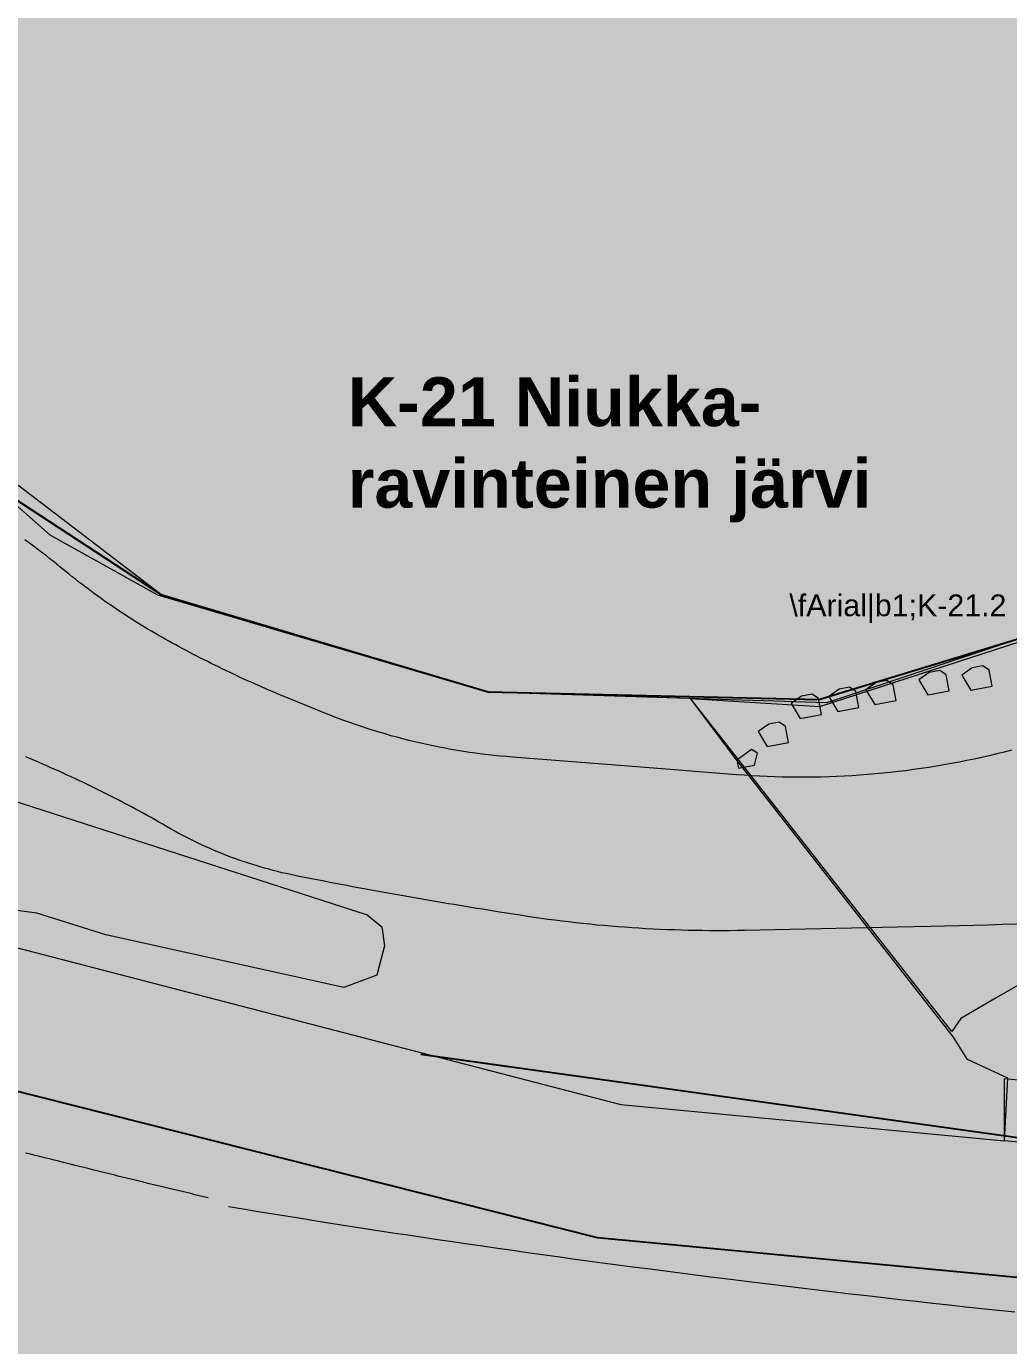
# Model space of a CAD drawing. Header units: metres. Extents: x 68582 to 69192, y 19191 to 19633.
# Drawn here: x 68796.26 to 68814.47, y 19409.49 to 19433.94 of the extents above; entities that cross this region are included whole.
import ezdxf

# ---------------------------------------------------------------- set-up
doc = ezdxf.new("R2010")
doc.units = ezdxf.units.M
doc.layers.get('0').update_dxf_attribs({"lineweight": 15})
doc.layers.add('None', color=7, linetype='Continuous', lineweight=5)
doc.styles.add('Arial', font='arial.ttf')

msp = doc.modelspace()

# ---------------------------------------------------------------- hatches: boundary and pattern name
at = {"true_color": 0xd1f0d1, "transparency": 33554687}
msp.add_hatch(color=254, dxfattribs=at).paths.add_polyline_path([(68588.122, 19191.443), (69192.296, 19191.443), (69192.296, 19628.232), (68588.122, 19628.232)], flags=0)
at = {"true_color": 0xffffff, "transparency": 33554687}
for points in [[(68808.569, 19421.48), (68810.969, 19421.334), (68817.46, 19423.44), (68821.08, 19426.27), (68819.7, 19431.4), (68816.1, 19439.6), (68820.697, 19440.086), (68821.08, 19439.982), (68821.624, 19440.203), (68821.921, 19440.66), (68823.518, 19444.501), (68825, 19444.618), (68828.442, 19443.091), (68830.454, 19442.168), (68827.992, 19439.791), (68827.326, 19437.472), (68827.898, 19434.103), (68828.007, 19433.869), (68828.715, 19433.53), (68829.106, 19433.484), (68834.33, 19439.275), (68837.091, 19440.59), (68840.808, 19441.718), (68841.8, 19439), (68839.7, 19438.1), (68835.6, 19434.8), (68834.7, 19432.8), (68835.1, 19431), (68840.496, 19425.49), (68838.219, 19423.58), (68835.136, 19420.991), (68832.917, 19423.183), (68831.316, 19424.433), (68830.601, 19424.494), (68827.702, 19423.479), (68826.712, 19422.889), (68825.308, 19422.423), (68824.014, 19421.885), (68823.664, 19421.359), (68822.141, 19420.424), (68820.711, 19419.916), (68819.817, 19419.384), (68819.464, 19419.002), (68819.569, 19416.869), (68820.647, 19414.953), (68821.216, 19414.438), (68820.68, 19412.69), (68816.445, 19413.091), (68814.393, 19413.286), (68814.393, 19414.438), (68814.835, 19414.4), (68816.131, 19414.699), (68817.336, 19415.42), (68817.343, 19415.689), (68816.502, 19416.568), (68816.173, 19416.858), (68815.855, 19416.858), (68815.193, 19416.486), (68814.237, 19415.934), (68813.581, 19415.555), (68813.417, 19415.309)], [(68776.97, 19421.199), (68776.59, 19421.805), (68776.586, 19424.097), (68776.764, 19424.485), (68777.001, 19424.716), (68777.212, 19424.762), (68782.466, 19423.486), (68785.429, 19422.167), (68788.772, 19421.82), (68790.41, 19421.611), (68792.942, 19420.329), (68795.411, 19419.783), (68802.099, 19417.627), (68802.577, 19417.476), (68802.852, 19417.252), (68802.9, 19416.9), (68802.754, 19416.357), (68802.148, 19416.125), (68797.732, 19417.101), (68796.455, 19417.506), (68793.5, 19417.9), (68792.712, 19417.737), (68807.28, 19413.96), (68814.393, 19413.286), (68814.451, 19414.447), (68813.708, 19414.791), (68813.445, 19415.204), (68809.432, 19420.338), (68808.569, 19421.48), (68804.8, 19421.6), (68798.77, 19423.4), (68789.39, 19430.56), (68786.129, 19431.922), (68782.6, 19432.5), (68780.3, 19432.1), (68777.8, 19433.4), (68776.902, 19433.456), (68775.85, 19423.46), (68776.37, 19421.28)]]:
    msp.add_hatch(color=7, dxfattribs=at).paths.add_polyline_path(points, flags=0)
at = {"layer": 'None', "linetype": 'Continuous', "lineweight": 0, "true_color": 0xffffff, "transparency": 33554687}
h = msp.add_hatch(color=7, dxfattribs=at)
h.paths.add_polyline_path([(68799.84, 19386.02), (68789.95, 19386.9), (68781.97, 19386.61), (68773.27, 19384.56), (68766.62, 19381.94), (68748.84, 19370.6), (68746.75, 19366.63), (68746.49, 19363.19), (68746.68, 19359.75), (68746.03, 19354.21), (68745.717, 19353), (68743.653, 19353), (68744.06, 19354.58), (68744.68, 19359.8), (68744.41, 19364.47), (68740.99, 19370.95), (68732.83, 19377.49), (68729.15, 19380.5), (68725.54, 19384.08), (68723.21, 19387.28), (68721.23, 19392.29), (68719.51, 19395.27), (68718.26, 19396.33), (68715.99, 19397.05), (68713.09, 19396.09), (68709.999, 19395.093), (68706, 19393.939), (68706, 19396.061), (68709, 19396.875), (68712.39, 19397.97), (68715.98, 19399.15), (68723.43, 19403.64), (68726.42, 19405.66), (68738.87, 19414.06), (68755.26, 19419.94), (68769.04, 19422.04), (68772.54, 19421.8), (68773.32, 19423.3), (68774.64, 19437.94), (68769.945, 19438.437), (68769.945, 19440.561), (68775.04, 19440.09), (68776.38, 19443.85), (68778.83, 19449.39), (68788.17, 19454.78), (68799.23, 19458.52), (68810.37, 19459.06), (68812.62, 19459.06), (68813.19, 19459.39), (68812.88, 19460.43), (68812.23, 19461.42), (68807.67, 19464.89), (68804.352, 19467.88), (68807.345, 19467.88), (68809.01, 19466.38), (68816.28, 19460.87), (68820.74, 19459.23), (68822.38, 19459.08), (68863.02, 19459.98), (68877.74, 19459.98), (68881.35, 19460.13), (68882.82, 19460.98), (68884.56, 19462.92), (68885.32, 19464.46), (68885.28, 19464.62), (68886.523, 19467.88), (68889.195, 19467.88), (68887.91, 19464.51), (68888.83, 19461.29), (68890.11, 19460.02), (68896, 19455.662), (68896, 19452.573), (68892.13, 19455.44), (68890.38, 19456.4), (68887.85, 19457.18), (68885.39, 19456.76), (68884.03, 19455.4), (68883.66, 19454.19), (68883.71, 19454.1), (68883.28, 19452.99), (68872.46, 19424.51), (68870.39, 19417.14), (68870.324, 19417.017), (68870.474, 19416.931), (68870.06, 19412.46), (68871.13, 19408.51), (68871.83, 19407.09), (68880.85, 19393.85), (68887.33, 19386.26), (68890.4, 19384.17), (68890.2, 19381.49), (68887.83, 19380.47), (68887.07, 19378.35), (68887.07, 19375.09), (68884.83, 19375.09), (68884.73, 19379.14), (68883.91, 19380.24), (68883.22, 19380.45), (68882.08, 19380.41), (68868.03, 19375.262), (68852.77, 19371.1), (68844.22, 19369.71), (68840.87, 19369.2), (68839.58, 19368.49), (68839.45, 19367.4), (68836.83, 19365.887), (68835.04, 19368.32), (68829.92, 19372.32), (68819.958, 19378.79), (68812.33, 19382.242), (68806.83, 19384.09)], flags=0)
h.paths.add_polyline_path([(68775.85, 19423.46), (68776.37, 19421.28), (68790.55, 19418.32), (68795.86, 19416.83), (68807.28, 19413.96), (68831.23, 19411.69), (68853.45, 19410.37), (68856.89, 19410.37), (68860.28, 19410.76), (68863.66, 19412.78), (68866.24, 19416.21), (68870.38, 19426.08), (68880.96, 19453.92), (68879.25, 19457.05), (68877.45, 19457.48), (68863.03, 19457.48), (68821.63, 19456.56), (68810.43, 19456.56), (68799.7, 19456.04), (68789.2, 19452.49), (68780.77, 19447.62), (68777.69, 19440.94)], flags=0)
h.paths.add_polyline_path([(68870.05, 19404.5), (68868.305, 19405.629), (68865.01, 19407.11), (68858.23, 19407.87), (68853.41, 19407.87), (68831.02, 19409.2), (68806.85, 19411.49), (68795.21, 19414.42), (68789.97, 19415.89), (68774.31, 19419.16), (68769.945, 19419.863), (68769.03, 19420.01), (68755.76, 19418), (68739.78, 19412.27), (68727.67, 19404.09), (68724.16, 19400.73), (68722.5, 19396.61), (68723.23, 19392.69), (68724.97, 19388.26), (68727.16, 19385.29), (68730.49, 19381.99), (68734.25, 19378.92), (68741.76, 19372.9), (68745.33, 19372.02), (68747.84, 19372.34), (68765.71, 19383.73), (68772.69, 19386.48), (68781.68, 19388.6), (68790.1, 19389.11), (68799.84, 19388.21), (68805.18, 19386.88), (68812.83, 19384.23), (68820.66, 19380.72), (68826.29, 19377.07), (68835.18, 19371.98), (68842.61, 19371.51), (68849.74, 19372.37), (68867.92, 19377.04), (68876.83, 19380.304), (68882.08, 19382.65), (68882.98, 19385.18), (68882.4, 19387.3), (68875.5, 19397.08)], flags=0)
at = {"layer": 'None', "linetype": 'Continuous', "lineweight": 0, "true_color": 0xa6caf0, "transparency": 33554687}
for points in [[(68777.9, 19435), (68781.1, 19435.9), (68783.2, 19435.6), (68788, 19435.6), (68788.7, 19435.8), (68791.7, 19436.7), (68796.3, 19439.4), (68800.3, 19441.2), (68805.7, 19442.3), (68811.3, 19442.3), (68814.4, 19441.2), (68816.1, 19439.6), (68819.7, 19431.4), (68821, 19426.4), (68817.4, 19423.5), (68811.1, 19421.4), (68804.8, 19421.6), (68798.7, 19423.4), (68796.7, 19424.51), (68792.3, 19428.4), (68789.4, 19430.7), (68787.6, 19431.37), (68785.2, 19432.27), (68782.6, 19432.5), (68780.3, 19432.1), (68777.8, 19433.4)], [(68778.1, 19435.07), (68781.14, 19435.88), (68783.55, 19435.55), (68788.8, 19435.8), (68791.55, 19436.78), (68797.127, 19440), (68800.94, 19441.3), (68805.92, 19442.31), (68811.5, 19442.33), (68814.32, 19441.37), (68816.09, 19439.67), (68818.29, 19434.3), (68819.67, 19431.36), (68821.08, 19426.27), (68817.46, 19423.44), (68810.95, 19421.46), (68804.82, 19421.6), (68798.77, 19423.4), (68795.31, 19425.66), (68789.39, 19430.56), (68787.505, 19431.648), (68784.314, 19432.282), (68782.78, 19432.55), (68780.52, 19432.15), (68777.93, 19433.32)]]:
    msp.add_hatch(color=151, dxfattribs=at).paths.add_polyline_path(points, flags=0)
at = {"layer": 'None', "linetype": 'Continuous', "lineweight": 0, "true_color": 0xffffff, "transparency": 33554687}
h = msp.add_hatch(color=7, dxfattribs=at)
h.paths.add_polyline_path([(68785.542, 19405.095), (68779.732, 19405.496), (68775.863, 19406.342), (68775.947, 19405.985), (68776.254, 19404.685), (68776.681, 19402.873), (68777.282, 19399.366), (68778.159, 19394.936), (68780.046, 19391.667), (68781.354, 19388.719), (68780.623, 19388.394), (68779.332, 19391.304), (68777.4, 19394.65), (68777.386, 19394.718), (68771.117, 19397.106), (68766.95, 19399.511), (68759.429, 19400.811), (68758.018, 19401.625), (68757.589, 19401.393), (68757.414, 19399.293), (68757.078, 19398.317), (68756.486, 19396.633), (68755.984, 19388.713), (68753.703, 19384.15), (68754.924, 19377.817), (68755.278, 19377.081), (68754.561, 19376.624), (68754.496, 19376.865), (68753.075, 19384.236), (68755.393, 19388.873), (68755.892, 19396.753), (68756.242, 19397.749), (68755.039, 19396.932), (68750.419, 19394.723), (68740.681, 19390.004), (68738.732, 19389.679), (68735.588, 19391.494), (68733.952, 19393.131), (68726.194, 19395.708), (68726.383, 19396.278), (68734.276, 19393.655), (68735.957, 19391.974), (68738.846, 19390.307), (68740.497, 19390.582), (68750.159, 19395.263), (68754.739, 19397.454), (68756.578, 19398.702), (68757.089, 19402.319), (68757.089, 19406.377), (68759.456, 19408.41), (68762.442, 19410.134), (68760.029, 19412.547), (68758.293, 19415.554), (68757.795, 19418.409), (68758.583, 19418.547), (68759.057, 19415.832), (68760.669, 19413.039), (68763.141, 19410.567), (68767.132, 19410.89), (68770.097, 19411.498), (68773.8, 19412.493), (68775.96, 19413.216), (68780.248, 19414.093), (68784.32, 19414.093), (68789.7, 19413.242), (68792.99, 19411.842), (68796.342, 19409.317), (68797.44, 19408.683), (68801.211, 19412.91), (68802.128, 19412.679), (68798.572, 19408.752), (68800.17, 19408.036), (68800.17, 19407.562), (68797.755, 19407.827), (68796.185, 19405.924), (68794.206, 19403.945), (68795.697, 19402.759), (68797.459, 19400.596), (68796.601, 19400.211), (68795.08, 19402.227), (68793.773, 19403.267), (68789.867, 19395.455), (68788.529, 19389.846), (68788.529, 19388.951), (68787.729, 19388.951), (68787.729, 19389.94), (68789.11, 19395.731), (68793.1, 19403.709), (68792.752, 19403.91)], flags=0)
h.paths.add_polyline_path([(68785.635, 19405.891), (68793.026, 19404.676), (68793.52, 19404.39), (68795.592, 19406.462), (68796.913, 19408.063), (68795.899, 19408.649), (68792.587, 19411.144), (68789.478, 19412.467), (68784.257, 19413.293), (68780.329, 19413.293), (68776.417, 19412.493), (68775.163, 19410.826), (68774.789, 19408.944), (68774.789, 19408.098), (68775.689, 19407.198), (68779.846, 19406.29)], flags=0)
h.paths.add_polyline_path([(68776.495, 19399.22), (68775.897, 19402.713), (68775.475, 19404.501), (68775.168, 19405.801), (68774.926, 19406.83), (68773.989, 19407.767), (68773.689, 19409.022), (68772.989, 19409.993), (68771.789, 19410.593), (68770.281, 19410.72), (68767.245, 19410.096), (68764.089, 19409.841), (68763.289, 19409.776), (68762.935, 19409.495), (68759.921, 19407.755), (68757.889, 19406.009), (68757.889, 19402.624), (68759.706, 19401.575), (68767.227, 19400.275), (68771.461, 19397.831), (68777.203, 19395.644)], flags=0)

# ---------------------------------------------------------------- linework, layer by layer
at = {"color": 7, "true_color": 0xffffff, "transparency": 33554687}
for points in [[(68792.712, 19417.737), (68807.28, 19413.96), (68814.393, 19413.286), (68814.451, 19414.447), (68813.708, 19414.791), (68813.445, 19415.204), (68809.432, 19420.338), (68808.569, 19421.48), (68804.8, 19421.6), (68798.77, 19423.4), (68789.39, 19430.56)], [(68815.193, 19416.486), (68814.237, 19415.934), (68813.581, 19415.555), (68813.417, 19415.309), (68808.569, 19421.48), (68810.969, 19421.334), (68817.46, 19423.44)], [(68795.411, 19419.783), (68802.099, 19417.627), (68802.577, 19417.476), (68802.852, 19417.252), (68802.9, 19416.9), (68802.754, 19416.357), (68802.148, 19416.125), (68797.732, 19417.101), (68796.455, 19417.506), (68793.5, 19417.9)], [(68816.445, 19413.091), (68814.393, 19413.286), (68814.393, 19414.438), (68814.835, 19414.4)]]:
    msp.add_lwpolyline(points, dxfattribs=at)
at = {"layer": 'None', "color": 7, "linetype": 'Continuous', "lineweight": 25, "transparency": 33554687}
msp.add_line((68803.57, 19414.892), (68805.2, 19414.664), dxfattribs=at)
at = {"layer": 'None', "color": 7, "linetype": 'Continuous', "lineweight": 25, "true_color": 0xffffff, "transparency": 33554687}
msp.add_line((68803.57, 19414.892), (68816.445, 19413.091), dxfattribs=at)
for points in [[(68791.55, 19436.78), (68797.127, 19440), (68800.94, 19441.3), (68805.92, 19442.31), (68811.5, 19442.33), (68814.32, 19441.37), (68816.09, 19439.67), (68818.29, 19434.3), (68819.67, 19431.36), (68821.08, 19426.27), (68817.46, 19423.44), (68810.95, 19421.46), (68804.82, 19421.6), (68798.77, 19423.4), (68795.31, 19425.66)], [(68790.1, 19389.11), (68799.84, 19388.21), (68805.18, 19386.88), (68812.83, 19384.23), (68820.66, 19380.72), (68826.29, 19377.07), (68835.18, 19371.98), (68842.61, 19371.51), (68849.74, 19372.37), (68867.92, 19377.04), (68876.83, 19380.304), (68882.08, 19382.65), (68882.98, 19385.18), (68882.4, 19387.3), (68875.5, 19397.08), (68870.05, 19404.5), (68868.305, 19405.629), (68865.01, 19407.11), (68858.23, 19407.87), (68853.41, 19407.87), (68831.02, 19409.2), (68806.85, 19411.49), (68795.21, 19414.42)]]:
    msp.add_lwpolyline(points, dxfattribs=at)
at = {"layer": 'None', "color": 7, "linetype": 'Continuous', "lineweight": 5, "true_color": 0xffffff, "transparency": 33554687}
msp.add_lwpolyline([(68791.7, 19436.7), (68796.3, 19439.4), (68800.3, 19441.2), (68805.7, 19442.3), (68811.3, 19442.3), (68814.4, 19441.2), (68816.1, 19439.6), (68819.7, 19431.4), (68821, 19426.4), (68817.4, 19423.5), (68811.1, 19421.4), (68804.8, 19421.6), (68798.7, 19423.4), (68796.7, 19424.51), (68792.3, 19428.4)], dxfattribs=at)
at = {"layer": 'None', "color": 7, "linetype": 'Continuous', "lineweight": 5, "transparency": 33554687}
for points in [[(68814.523, 19420.527), (68814.385, 19420.49), (68814.247, 19420.455), (68814.109, 19420.422), (68813.97, 19420.39), (68813.831, 19420.36), (68813.691, 19420.331), (68813.55, 19420.303), (68813.41, 19420.276), (68813.269, 19420.251), (68813.128, 19420.227), (68812.987, 19420.205), (68812.845, 19420.183), (68812.704, 19420.164), (68812.562, 19420.145), (68812.42, 19420.128), (68812.278, 19420.112), (68812.136, 19420.097), (68811.993, 19420.084), (68811.851, 19420.072), (68811.708, 19420.061), (68811.565, 19420.052), (68811.423, 19420.044), (68811.28, 19420.037), (68811.137, 19420.031), (68810.994, 19420.027), (68810.851, 19420.025), (68810.708, 19420.023), (68810.565, 19420.023), (68810.422, 19420.024), (68810.279, 19420.027), (68810.136, 19420.031), (68809.993, 19420.036), (68809.85, 19420.043), (68809.707, 19420.05), (68809.565, 19420.06), (68809.422, 19420.07), (68807.575, 19420.215), (68805.272, 19420.395), (68805.158, 19420.405), (68805.044, 19420.416), (68804.93, 19420.427), (68804.816, 19420.44), (68804.702, 19420.454), (68804.588, 19420.469), (68804.475, 19420.485), (68804.362, 19420.503), (68804.249, 19420.521), (68804.136, 19420.54), (68804.023, 19420.561), (68803.911, 19420.582), (68803.798, 19420.605), (68803.686, 19420.629), (68803.574, 19420.654), (68803.463, 19420.68), (68803.351, 19420.707), (68803.24, 19420.735), (68803.13, 19420.764), (68803.019, 19420.794), (68802.909, 19420.826), (68802.799, 19420.858), (68802.689, 19420.892), (68802.58, 19420.926), (68802.471, 19420.962), (68802.363, 19420.998), (68802.255, 19421.036), (68802.147, 19421.075), (68802.039, 19421.115), (68801.932, 19421.155), (68801.825, 19421.197), (68801.72, 19421.24), (68801.112, 19421.489), (68801.042, 19421.518), (68800.973, 19421.546), (68800.904, 19421.575), (68800.836, 19421.604), (68800.768, 19421.633), (68800.699, 19421.663), (68800.631, 19421.692), (68800.563, 19421.722), (68800.495, 19421.752), (68800.427, 19421.783), (68800.36, 19421.813), (68800.292, 19421.844), (68800.224, 19421.875), (68800.157, 19421.907), (68800.09, 19421.938), (68800.023, 19421.97), (68799.956, 19422.002), (68799.889, 19422.034), (68799.822, 19422.067), (68799.755, 19422.1), (68799.689, 19422.133), (68799.622, 19422.166), (68799.556, 19422.199), (68799.489, 19422.233), (68799.423, 19422.267), (68799.357, 19422.301), (68799.291, 19422.335), (68799.225, 19422.37), (68799.16, 19422.405), (68799.094, 19422.44), (68799.029, 19422.475), (68798.965, 19422.51), (68798.899, 19422.546), (68798.834, 19422.582), (68798.77, 19422.619), (68798.705, 19422.655), (68798.641, 19422.693), (68798.577, 19422.73), (68798.513, 19422.768), (68798.45, 19422.806), (68798.387, 19422.845), (68798.323, 19422.884), (68798.261, 19422.924), (68798.198, 19422.963), (68798.136, 19423.004), (68798.073, 19423.044), (68798.011, 19423.085), (68797.95, 19423.126), (68797.888, 19423.168), (68797.827, 19423.21), (68797.766, 19423.252), (68797.705, 19423.295), (68797.645, 19423.338), (68797.585, 19423.381), (68797.525, 19423.425), (68797.465, 19423.469), (68797.405, 19423.513), (68797.346, 19423.558), (68797.287, 19423.603), (68797.229, 19423.648), (68797.17, 19423.694), (68797.112, 19423.74), (68797.054, 19423.786), (68796.998, 19423.832), (68796.89, 19423.92), (68796.827, 19423.971), (68796.762, 19424.023), (68796.697, 19424.074), (68796.632, 19424.125), (68796.566, 19424.176), (68796.5, 19424.226), (68796.434, 19424.276), (68796.368, 19424.326), (68796.301, 19424.375), (68796.234, 19424.423)], [(68814.628, 19417.3), (68814.358, 19417.292), (68814.091, 19417.285), (68813.821, 19417.277), (68813.551, 19417.27), (68813.283, 19417.264), (68813.014, 19417.258), (68812.4, 19417.245), (68809.57, 19417.185), (68809.44, 19417.182), (68809.309, 19417.18), (68809.179, 19417.179), (68809.048, 19417.179), (68808.918, 19417.18), (68808.788, 19417.181), (68808.658, 19417.183), (68808.527, 19417.185), (68808.397, 19417.189), (68808.267, 19417.193), (68808.137, 19417.198), (68808.006, 19417.203), (68807.876, 19417.209), (68807.746, 19417.216), (68807.616, 19417.224), (68807.486, 19417.233), (68807.356, 19417.242), (68807.226, 19417.252), (68807.096, 19417.262), (68806.966, 19417.273), (68806.837, 19417.285), (68806.707, 19417.298), (68806.577, 19417.312), (68806.448, 19417.326), (68806.318, 19417.341), (68806.189, 19417.356), (68806.059, 19417.373), (68805.93, 19417.39), (68805.801, 19417.407), (68805.672, 19417.426), (68805.543, 19417.445), (68805.415, 19417.465), (68805.031, 19417.525), (68804.923, 19417.542), (68804.818, 19417.559), (68804.713, 19417.576), (68804.608, 19417.593), (68804.503, 19417.61), (68804.398, 19417.627), (68804.293, 19417.644), (68804.188, 19417.662), (68804.083, 19417.679), (68803.978, 19417.697), (68803.873, 19417.715), (68803.769, 19417.733), (68803.664, 19417.751), (68803.559, 19417.769), (68803.454, 19417.787), (68803.349, 19417.805), (68803.244, 19417.824), (68803.14, 19417.843), (68803.035, 19417.861), (68802.932, 19417.88), (68802.827, 19417.899), (68802.722, 19417.918), (68802.618, 19417.937), (68802.513, 19417.956), (68802.408, 19417.976), (68802.304, 19417.995), (68802.199, 19418.015), (68802.095, 19418.035), (68801.99, 19418.055), (68801.886, 19418.075), (68801.781, 19418.095), (68801.68, 19418.115), (68801.316, 19418.186), (68801.235, 19418.202), (68801.155, 19418.219), (68801.074, 19418.237), (68800.994, 19418.255), (68800.914, 19418.275), (68800.834, 19418.295), (68800.754, 19418.317), (68800.675, 19418.339), (68800.596, 19418.362), (68800.517, 19418.385), (68800.438, 19418.41), (68800.36, 19418.435), (68800.282, 19418.461), (68800.204, 19418.488), (68800.126, 19418.516), (68800.049, 19418.545), (68799.972, 19418.574), (68799.895, 19418.604), (68799.819, 19418.635), (68799.743, 19418.667), (68799.667, 19418.7), (68799.592, 19418.733), (68799.517, 19418.767), (68799.442, 19418.802), (68799.368, 19418.838), (68799.294, 19418.875), (68799.221, 19418.912), (68799.148, 19418.95), (68799.075, 19418.989), (68799.003, 19419.029), (68798.931, 19419.069), (68798.86, 19419.11), (68798.789, 19419.151), (68798.717, 19419.193), (68798.645, 19419.234), (68798.573, 19419.275), (68798.5, 19419.315), (68798.428, 19419.355), (68798.355, 19419.395), (68798.282, 19419.435), (68798.209, 19419.474), (68798.135, 19419.514), (68798.062, 19419.552), (68797.988, 19419.591), (68797.915, 19419.629), (68797.841, 19419.667), (68797.767, 19419.705), (68797.693, 19419.742), (68797.618, 19419.779), (68797.544, 19419.816), (68797.469, 19419.852), (68797.394, 19419.889), (68797.319, 19419.924), (68797.244, 19419.96), (68797.169, 19419.995), (68797.094, 19420.03), (68797.018, 19420.065), (68796.943, 19420.1), (68796.867, 19420.134), (68796.791, 19420.168), (68796.715, 19420.201), (68796.639, 19420.234), (68796.563, 19420.267), (68796.485, 19420.3), (68796.25, 19420.4)], [(68799.63, 19412.23), (68799.544, 19412.25), (68799.464, 19412.268), (68799.385, 19412.287), (68799.306, 19412.306), (68799.227, 19412.325), (68799.148, 19412.344), (68799.069, 19412.363), (68798.989, 19412.382), (68798.91, 19412.401), (68798.831, 19412.42), (68798.752, 19412.439), (68798.673, 19412.458), (68798.591, 19412.478), (68798.512, 19412.497), (68798.433, 19412.516), (68798.354, 19412.536), (68798.275, 19412.555), (68798.196, 19412.574), (68798.117, 19412.594), (68798.038, 19412.613), (68797.959, 19412.632), (68797.88, 19412.652), (68797.801, 19412.671), (68797.722, 19412.691), (68797.643, 19412.711), (68797.564, 19412.73), (68797.485, 19412.75), (68797.403, 19412.77), (68797.324, 19412.79), (68797.245, 19412.81), (68797.166, 19412.83), (68797.095, 19412.849), (68796.95, 19412.885), (68796.864, 19412.907), (68796.775, 19412.929), (68796.688, 19412.951), (68796.599, 19412.972), (68796.511, 19412.994), (68796.422, 19413.016), (68796.335, 19413.037), (68796.246, 19413.058)], [(68800.01, 19412.07), (68800.28, 19412.025), (68800.559, 19411.978), (68800.835, 19411.933), (68801.111, 19411.888), (68801.387, 19411.844), (68801.667, 19411.799), (68801.943, 19411.755), (68802.219, 19411.712), (68802.499, 19411.668), (68802.775, 19411.626), (68803.052, 19411.583), (68803.332, 19411.541), (68803.608, 19411.499), (68803.885, 19411.458), (68804.162, 19411.417), (68804.442, 19411.376), (68804.718, 19411.336), (68804.995, 19411.296), (68805.275, 19411.256), (68805.552, 19411.217), (68805.829, 19411.178), (68806.106, 19411.14), (68806.387, 19411.101), (68806.664, 19411.063), (68806.941, 19411.026), (68807.222, 19410.988), (68807.499, 19410.952), (68807.776, 19410.916), (68808.057, 19410.879), (68808.334, 19410.844), (68808.612, 19410.808), (68808.897, 19410.773), (68809.36, 19410.715), (68809.414, 19410.708), (68809.71, 19410.671), (68810.014, 19410.634), (68810.318, 19410.596), (68810.623, 19410.56), (68810.927, 19410.523), (68811.232, 19410.487), (68811.536, 19410.451), (68811.841, 19410.416), (68812.146, 19410.381), (68812.45, 19410.346), (68812.755, 19410.312), (68813.06, 19410.278), (68813.365, 19410.245), (68813.669, 19410.211), (68813.974, 19410.179), (68814.279, 19410.146), (68814.584, 19410.114)]]:
    msp.add_lwpolyline(points, dxfattribs=at)
at = {"layer": 'None', "color": 7, "linetype": 'Continuous', "lineweight": 0, "transparency": 33554687}
for points in [[(68813.194, 19422.001), (68812.997, 19421.964), (68812.805, 19421.827), (68812.971, 19421.553), (68813.168, 19421.589), (68813.365, 19421.625), (68813.31, 19421.92)], [(68813.991, 19422.087), (68813.794, 19422.051), (68813.602, 19421.913), (68813.769, 19421.639), (68813.966, 19421.676), (68814.162, 19421.712), (68814.108, 19422.007)], [(68811.521, 19421.691), (68811.324, 19421.654), (68811.132, 19421.517), (68811.299, 19421.243), (68811.495, 19421.279), (68811.692, 19421.316), (68811.637, 19421.611)], [(68812.209, 19421.818), (68812.012, 19421.782), (68811.82, 19421.644), (68811.987, 19421.37), (68812.183, 19421.407), (68812.38, 19421.443), (68812.325, 19421.738)], [(68810.825, 19421.562), (68810.629, 19421.525), (68810.436, 19421.388), (68810.603, 19421.114), (68810.8, 19421.15), (68810.997, 19421.187), (68810.942, 19421.482)], [(68810.217, 19421.042), (68810.02, 19421.006), (68809.828, 19420.869), (68809.995, 19420.594), (68810.191, 19420.631), (68810.388, 19420.667), (68810.333, 19420.962)], [(68809.7, 19420.54), (68809.432, 19420.338), (68809.46, 19420.19), (68809.755, 19420.245), (68809.815, 19420.47)]]:
    msp.add_lwpolyline(points, close=True, dxfattribs=at)

# ---------------------------------------------------------------- texts
at = {"layer": 'None', "color": 7, "transparency": 33554687, "attachment_point": 1, "style": 'Arial'}
for s, insert, char_height, width in [('{\\fArial|b1;K-21 Niukka-}\\P{\\fArial|b1;ravinteinen järvi}', (68802.219, 19427.436), 0.9062, 20.95095), ('{\\\\fArial|b1;K-21.2}', (68810.403, 19423.411), 0.4028, 4.11119)]:
    msp.add_mtext(s, dxfattribs=dict(at, insert=insert, char_height=char_height, width=width))

doc.saveas('drawing.dxf')
